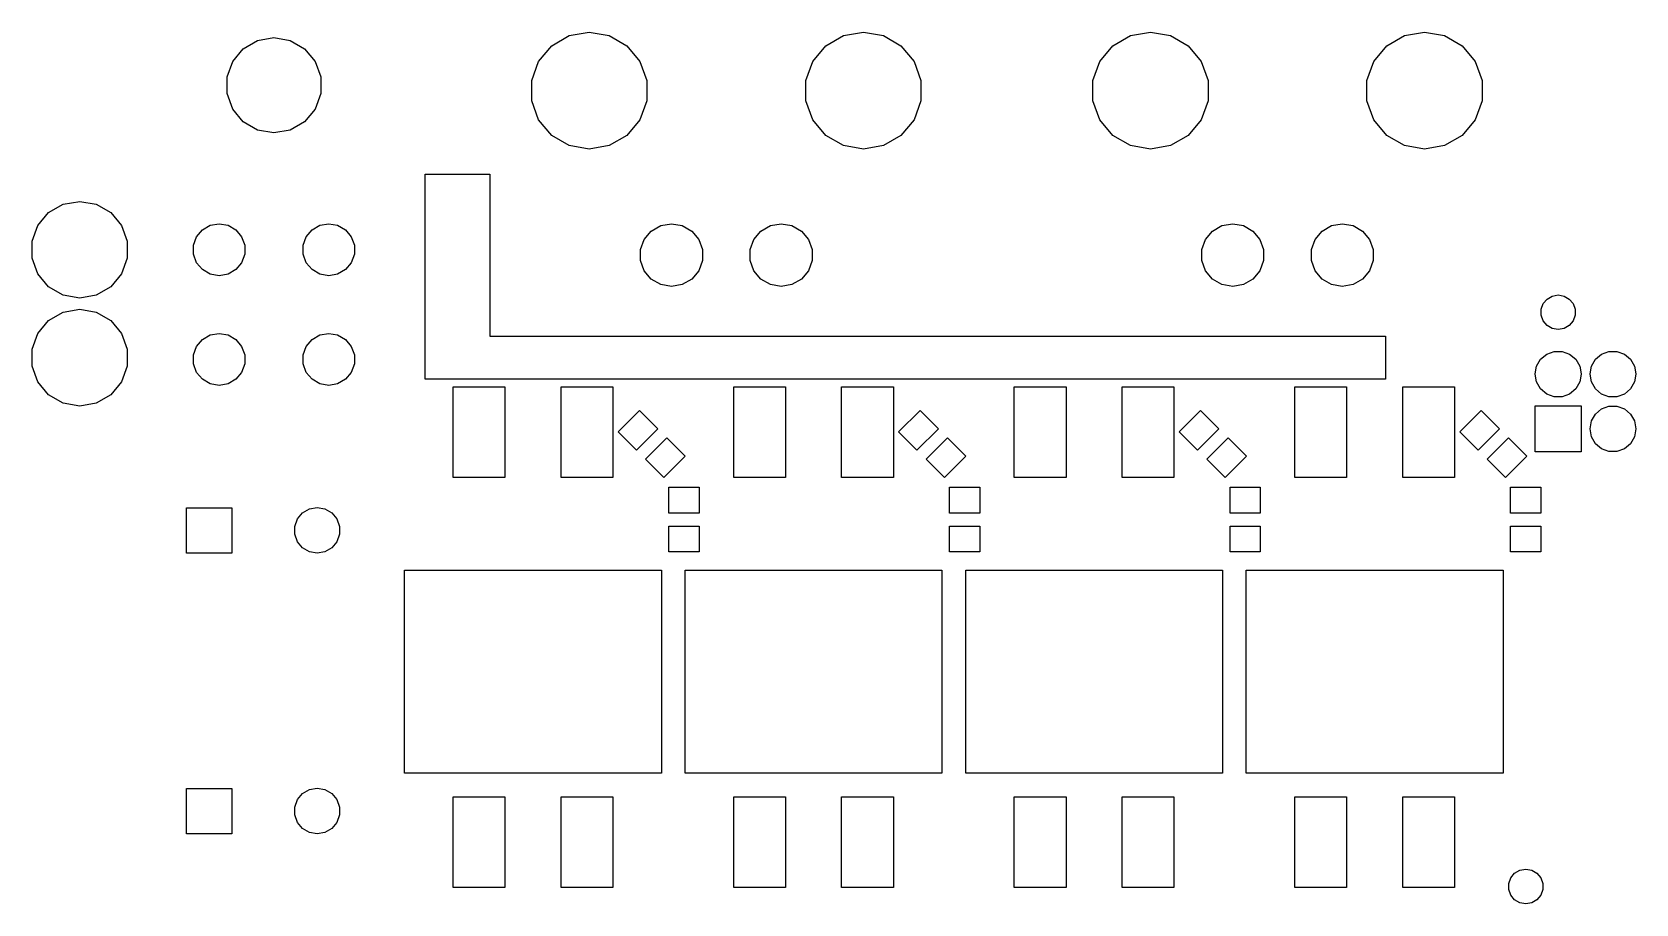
# Model space of a CAD drawing. Extents: x 0.7 to 75.7, y -92.2 to -1.9.
# Drawn here: x 1.3 to 75.6, y -42.3 to -1.9 of the extents above; entities that cross this region are included whole.
import ezdxf

# ---------------------------------------------------------------- set-up
doc = ezdxf.new("R2010")
doc.units = 0
doc.header["$MEASUREMENT"] = 0
doc.layers.add('BLACK', color=7, linetype='CONTINUOUS')

msp = doc.modelspace()

# ---------------------------------------------------------------- linework, layer by layer
at = {"layer": 'Black'}
for p, q in [((11.7447, -2.30478), (12.5, -2.1716)), ((12.5, -2.1716), (13.2553, -2.30478)), ((25.3678, -2.55378), (26.183, -2.08314)), ((26.183, -2.08314), (27.11, -1.91969)), ((27.11, -1.91969), (28.037, -2.08314)), ((28.037, -2.08314), (28.8522, -2.55378)), ((38.0678, -2.55378), (38.883, -2.08314)), ((38.883, -2.08314), (39.81, -1.91969)), ((39.81, -1.91969), (40.737, -2.08314)), ((40.737, -2.08314), (41.5522, -2.55378)), ((51.3678, -2.55378), (52.183, -2.08314)), ((52.183, -2.08314), (53.11, -1.91969)), ((53.11, -1.91969), (54.037, -2.08314)), ((54.037, -2.08314), (54.8522, -2.55378)), ((64.0678, -2.55378), (64.883, -2.08314)), ((64.883, -2.08314), (65.81, -1.91969)), ((65.81, -1.91969), (66.737, -2.08314)), ((66.737, -2.08314), (67.5522, -2.55378)), ((10.5875, -3.2758), (11.0805, -2.68826)), ((11.0805, -2.68826), (11.7447, -2.30478)), ((13.2553, -2.30478), (13.9195, -2.68826)), ((13.9195, -2.68826), (14.4125, -3.2758)), ((24.7628, -3.27484), (25.3678, -2.55378)), ((28.8522, -2.55378), (29.4572, -3.27484)), ((37.4628, -3.27484), (38.0678, -2.55378)), ((41.5522, -2.55378), (42.1572, -3.27484)), ((50.7628, -3.27484), (51.3678, -2.55378)), ((54.8522, -2.55378), (55.4572, -3.27484)), ((63.4628, -3.27484), (64.0678, -2.55378)), ((67.5522, -2.55378), (68.1572, -3.27484)), ((10.3251, -3.99652), (10.5875, -3.2758)), ((14.4125, -3.2758), (14.6749, -3.99652)), ((24.4409, -4.15936), (24.7628, -3.27484)), ((29.4572, -3.27484), (29.7791, -4.15936)), ((37.1409, -4.15936), (37.4628, -3.27484)), ((42.1572, -3.27484), (42.4791, -4.15936)), ((50.4409, -4.15936), (50.7628, -3.27484)), ((55.4572, -3.27484), (55.7791, -4.15936)), ((63.1409, -4.15936), (63.4628, -3.27484)), ((68.1572, -3.27484), (68.4791, -4.15936)), ((10.3251, -4.76349), (10.3251, -3.99652)), ((14.6749, -3.99652), (14.6749, -4.76349)), ((24.4409, -5.10064), (24.4409, -4.15936)), ((29.7791, -4.15936), (29.7791, -5.10064)), ((37.1409, -5.10064), (37.1409, -4.15936)), ((42.4791, -4.15936), (42.4791, -5.10064)), ((50.4409, -5.10064), (50.4409, -4.15936)), ((55.7791, -4.15936), (55.7791, -5.10064)), ((63.1409, -5.10064), (63.1409, -4.15936)), ((68.4791, -4.15936), (68.4791, -5.10064)), ((10.5875, -5.4842), (10.3251, -4.76349)), ((14.6749, -4.76349), (14.4125, -5.4842)), ((24.7628, -5.98516), (24.4409, -5.10064)), ((29.7791, -5.10064), (29.4572, -5.98516)), ((37.4628, -5.98516), (37.1409, -5.10064)), ((42.4791, -5.10064), (42.1572, -5.98516)), ((50.7628, -5.98516), (50.4409, -5.10064)), ((55.7791, -5.10064), (55.4572, -5.98516)), ((63.4628, -5.98516), (63.1409, -5.10064)), ((68.4791, -5.10064), (68.1572, -5.98516)), ((11.0805, -6.07174), (10.5875, -5.4842)), ((14.4125, -5.4842), (13.9195, -6.07174)), ((11.7447, -6.45522), (11.0805, -6.07174)), ((12.5, -6.5884), (11.7447, -6.45522)), ((13.2553, -6.45522), (12.5, -6.5884)), ((13.9195, -6.07174), (13.2553, -6.45522)), ((25.3678, -6.70622), (24.7628, -5.98516)), ((29.4572, -5.98516), (28.8522, -6.70622)), ((38.0678, -6.70622), (37.4628, -5.98516)), ((42.1572, -5.98516), (41.5522, -6.70622)), ((51.3678, -6.70622), (50.7628, -5.98516)), ((55.4572, -5.98516), (54.8522, -6.70622)), ((64.0678, -6.70622), (63.4628, -5.98516)), ((68.1572, -5.98516), (67.5522, -6.70622)), ((26.183, -7.17686), (25.3678, -6.70622)), ((27.11, -7.34031), (26.183, -7.17686)), ((28.037, -7.17686), (27.11, -7.34031)), ((28.8522, -6.70622), (28.037, -7.17686)), ((38.883, -7.17686), (38.0678, -6.70622)), ((39.81, -7.34031), (38.883, -7.17686)), ((40.737, -7.17686), (39.81, -7.34031)), ((41.5522, -6.70622), (40.737, -7.17686)), ((52.183, -7.17686), (51.3678, -6.70622)), ((53.11, -7.34031), (52.183, -7.17686)), ((54.037, -7.17686), (53.11, -7.34031)), ((54.8522, -6.70622), (54.037, -7.17686)), ((64.883, -7.17686), (64.0678, -6.70622)), ((65.81, -7.34031), (64.883, -7.17686)), ((66.737, -7.17686), (65.81, -7.34031)), ((67.5522, -6.70622), (66.737, -7.17686)), ((19.5, -8.513), (19.5002, -8.51188)), ((19.5, -17.987), (19.5, -8.513)), ((19.5002, -8.51074), (19.5006, -8.50967)), ((19.5002, -8.51188), (19.5002, -8.51074)), ((19.5006, -8.50967), (19.5008, -8.50855)), ((19.5008, -8.50855), (19.5014, -8.50757)), ((19.5014, -8.50757), (19.5017, -8.5065)), ((19.5017, -8.5065), (19.5025, -8.50563)), ((19.5025, -8.50563), (19.503, -8.50464)), ((19.503, -8.50464), (19.5039, -8.50391)), ((19.5039, -8.50391), (19.5046, -8.50304)), ((19.5046, -8.50304), (19.5056, -8.50247)), ((19.5056, -8.50247), (19.5065, -8.50174)), ((19.5065, -8.50174), (19.5076, -8.50135)), ((19.5076, -8.50135), (19.5086, -8.50078)), ((19.5086, -8.50078), (19.5097, -8.50059)), ((19.5097, -8.50059), (19.5107, -8.5002)), ((19.5107, -8.5002), (19.5119, -8.5002)), ((19.5119, -8.5002), (19.513, -8.5)), ((19.513, -8.5), (22.487, -8.5)), ((22.487, -8.5), (22.4881, -8.5002)), ((22.4881, -8.5002), (22.4893, -8.5002)), ((22.4893, -8.5002), (22.4903, -8.50059)), ((22.4903, -8.50059), (22.4914, -8.50078)), ((22.4914, -8.50078), (22.4924, -8.50135)), ((22.4924, -8.50135), (22.4935, -8.50174)), ((22.4935, -8.50174), (22.4944, -8.50247)), ((22.4944, -8.50247), (22.4954, -8.50304)), ((22.4954, -8.50304), (22.4961, -8.50391)), ((22.4961, -8.50391), (22.497, -8.50464)), ((22.497, -8.50464), (22.4975, -8.50563)), ((22.4975, -8.50563), (22.4983, -8.5065)), ((22.4983, -8.5065), (22.4986, -8.50757)), ((22.4986, -8.50757), (22.4992, -8.50855)), ((22.4992, -8.50855), (22.4994, -8.50967)), ((22.4994, -8.50967), (22.4998, -8.51074)), ((22.4998, -8.51074), (22.4998, -8.51188)), ((22.4998, -8.51188), (22.5, -8.513)), ((22.5, -8.513), (22.5, -15.9987)), ((1.55965, -10.8797), (2.05982, -10.2837)), ((2.05982, -10.2837), (2.73369, -9.89459)), ((2.73369, -9.89459), (3.5, -9.75947)), ((3.5, -9.75947), (4.26631, -9.89459)), ((4.26631, -9.89459), (4.94018, -10.2837)), ((4.94018, -10.2837), (5.44035, -10.8797)), ((1.29351, -11.6109), (1.55965, -10.8797)), ((5.44035, -10.8797), (5.70649, -11.6109)), ((8.9168, -11.3977), (9.18571, -11.0772)), ((9.18571, -11.0772), (9.54801, -10.8681)), ((9.54801, -10.8681), (9.96, -10.7954)), ((9.96, -10.7954), (10.372, -10.8681)), ((10.372, -10.8681), (10.7343, -11.0772)), ((10.7343, -11.0772), (11.0032, -11.3977)), ((13.9968, -11.3977), (14.2657, -11.0772)), ((14.2657, -11.0772), (14.628, -10.8681)), ((14.628, -10.8681), (15.04, -10.7954)), ((15.04, -10.7954), (15.452, -10.8681)), ((15.452, -10.8681), (15.8143, -11.0772)), ((15.8143, -11.0772), (16.0832, -11.3977)), ((29.6595, -11.5222), (29.9844, -11.135)), ((29.9844, -11.135), (30.4222, -10.8822)), ((30.4222, -10.8822), (30.92, -10.7945)), ((30.92, -10.7945), (31.4178, -10.8822)), ((31.4178, -10.8822), (31.8556, -11.135)), ((31.8556, -11.135), (32.1805, -11.5222)), ((34.7395, -11.5222), (35.0644, -11.135)), ((35.0644, -11.135), (35.5022, -10.8822)), ((35.5022, -10.8822), (36, -10.7945)), ((36, -10.7945), (36.4978, -10.8822)), ((36.4978, -10.8822), (36.9356, -11.135)), ((36.9356, -11.135), (37.2605, -11.5222)), ((55.6595, -11.5222), (55.9844, -11.135)), ((55.9844, -11.135), (56.4222, -10.8822)), ((56.4222, -10.8822), (56.92, -10.7945)), ((56.92, -10.7945), (57.4178, -10.8822)), ((57.4178, -10.8822), (57.8556, -11.135)), ((57.8556, -11.135), (58.1805, -11.5222)), ((60.7395, -11.5222), (61.0644, -11.135)), ((61.0644, -11.135), (61.5022, -10.8822)), ((61.5022, -10.8822), (62, -10.7945)), ((62, -10.7945), (62.4978, -10.8822)), ((62.4978, -10.8822), (62.9356, -11.135)), ((62.9356, -11.135), (63.2605, -11.5222)), ((1.29351, -12.3891), (1.29351, -11.6109)), ((5.70649, -11.6109), (5.70649, -12.3891)), ((8.77372, -11.7908), (8.9168, -11.3977)), ((8.77372, -12.2092), (8.77372, -11.7908)), ((11.0032, -11.3977), (11.1463, -11.7908)), ((11.1463, -11.7908), (11.1463, -12.2092)), ((13.8537, -11.7908), (13.9968, -11.3977)), ((13.8537, -12.2092), (13.8537, -11.7908)), ((16.0832, -11.3977), (16.2263, -11.7908)), ((16.2263, -11.7908), (16.2263, -12.2092)), ((29.4866, -11.9972), (29.6595, -11.5222)), ((32.1805, -11.5222), (32.3534, -11.9972)), ((34.5666, -11.9972), (34.7395, -11.5222)), ((37.2605, -11.5222), (37.4334, -11.9972)), ((55.4866, -11.9972), (55.6595, -11.5222)), ((58.1805, -11.5222), (58.3534, -11.9972)), ((60.5666, -11.9972), (60.7395, -11.5222)), ((63.2605, -11.5222), (63.4334, -11.9972)), ((1.55965, -13.1203), (1.29351, -12.3891)), ((5.70649, -12.3891), (5.44035, -13.1203)), ((8.9168, -12.6023), (8.77372, -12.2092)), ((9.18571, -12.9228), (8.9168, -12.6023)), ((11.0032, -12.6023), (10.7343, -12.9228)), ((11.1463, -12.2092), (11.0032, -12.6023)), ((13.9968, -12.6023), (13.8537, -12.2092)), ((14.2657, -12.9228), (13.9968, -12.6023)), ((16.0832, -12.6023), (15.8143, -12.9228)), ((16.2263, -12.2092), (16.0832, -12.6023)), ((29.4866, -12.5028), (29.4866, -11.9972)), ((29.6595, -12.9778), (29.4866, -12.5028)), ((32.3534, -12.5028), (32.1805, -12.9778)), ((32.3534, -11.9972), (32.3534, -12.5028)), ((34.5666, -12.5028), (34.5666, -11.9972)), ((34.7395, -12.9778), (34.5666, -12.5028)), ((37.4334, -12.5028), (37.2605, -12.9778)), ((37.4334, -11.9972), (37.4334, -12.5028)), ((55.4866, -12.5028), (55.4866, -11.9972)), ((55.6595, -12.9778), (55.4866, -12.5028)), ((58.3534, -12.5028), (58.1805, -12.9778)), ((58.3534, -11.9972), (58.3534, -12.5028)), ((60.5666, -12.5028), (60.5666, -11.9972)), ((60.7395, -12.9778), (60.5666, -12.5028)), ((63.4334, -12.5028), (63.2605, -12.9778)), ((63.4334, -11.9972), (63.4334, -12.5028)), ((2.05982, -13.7163), (1.55965, -13.1203)), ((5.44035, -13.1203), (4.94018, -13.7163)), ((9.54801, -13.1319), (9.18571, -12.9228)), ((9.96, -13.2046), (9.54801, -13.1319)), ((10.372, -13.1319), (9.96, -13.2046)), ((10.7343, -12.9228), (10.372, -13.1319)), ((14.628, -13.1319), (14.2657, -12.9228)), ((15.04, -13.2046), (14.628, -13.1319)), ((15.452, -13.1319), (15.04, -13.2046)), ((15.8143, -12.9228), (15.452, -13.1319)), ((29.9844, -13.365), (29.6595, -12.9778)), ((30.4222, -13.6178), (29.9844, -13.365)), ((31.8556, -13.365), (31.4178, -13.6178)), ((32.1805, -12.9778), (31.8556, -13.365)), ((35.0644, -13.365), (34.7395, -12.9778)), ((35.5022, -13.6178), (35.0644, -13.365)), ((36.9356, -13.365), (36.4978, -13.6178)), ((37.2605, -12.9778), (36.9356, -13.365)), ((55.9844, -13.365), (55.6595, -12.9778)), ((56.4222, -13.6178), (55.9844, -13.365)), ((57.8556, -13.365), (57.4178, -13.6178)), ((58.1805, -12.9778), (57.8556, -13.365)), ((61.0644, -13.365), (60.7395, -12.9778)), ((61.5022, -13.6178), (61.0644, -13.365)), ((62.9356, -13.365), (62.4978, -13.6178)), ((63.2605, -12.9778), (62.9356, -13.365)), ((2.73369, -14.1054), (2.05982, -13.7163)), ((3.5, -14.2405), (2.73369, -14.1054)), ((4.26631, -14.1054), (3.5, -14.2405)), ((4.94018, -13.7163), (4.26631, -14.1054)), ((30.92, -13.7055), (30.4222, -13.6178)), ((31.4178, -13.6178), (30.92, -13.7055)), ((36, -13.7055), (35.5022, -13.6178)), ((36.4978, -13.6178), (36, -13.7055)), ((56.92, -13.7055), (56.4222, -13.6178)), ((57.4178, -13.6178), (56.92, -13.7055)), ((62, -13.7055), (61.5022, -13.6178)), ((62.4978, -13.6178), (62, -13.7055)), ((71.7253, -14.1454), (72, -14.0969)), ((72, -14.0969), (72.2747, -14.1454)), ((2.73369, -14.8946), (3.5, -14.7595)), ((3.5, -14.7595), (4.26631, -14.8946)), ((71.2091, -14.7606), (71.3045, -14.4985)), ((71.2091, -15.0394), (71.2091, -14.7606)), ((71.3045, -14.4985), (71.4838, -14.2848)), ((71.4838, -14.2848), (71.7253, -14.1454)), ((72.2747, -14.1454), (72.5162, -14.2848)), ((72.5162, -14.2848), (72.6955, -14.4985)), ((72.6955, -14.4985), (72.7909, -14.7606)), ((72.7909, -14.7606), (72.7909, -15.0394)), ((1.55965, -15.8797), (2.05982, -15.2837)), ((2.05982, -15.2837), (2.73369, -14.8946)), ((4.26631, -14.8946), (4.94018, -15.2837)), ((4.94018, -15.2837), (5.44035, -15.8797)), ((71.3045, -15.3015), (71.2091, -15.0394)), ((71.4838, -15.5152), (71.3045, -15.3015)), ((71.7253, -15.6546), (71.4838, -15.5152)), ((72.5162, -15.5152), (72.2747, -15.6546)), ((72.6955, -15.3015), (72.5162, -15.5152)), ((72.7909, -15.0394), (72.6955, -15.3015)), ((1.29351, -16.6109), (1.55965, -15.8797)), ((5.44035, -15.8797), (5.70649, -16.6109)), ((8.9168, -16.4777), (9.18571, -16.1572)), ((9.18571, -16.1572), (9.54801, -15.9481)), ((9.54801, -15.9481), (9.96, -15.8754)), ((9.96, -15.8754), (10.372, -15.9481)), ((10.372, -15.9481), (10.7343, -16.1572)), ((10.7343, -16.1572), (11.0032, -16.4777)), ((13.9968, -16.4777), (14.2657, -16.1572)), ((14.2657, -16.1572), (14.628, -15.9481)), ((14.628, -15.9481), (15.04, -15.8754)), ((15.04, -15.8754), (15.452, -15.9481)), ((15.452, -15.9481), (15.8143, -16.1572)), ((15.8143, -16.1572), (16.0832, -16.4777)), ((22.5, -15.9987), (22.5002, -15.9998)), ((22.5002, -15.9998), (22.5012, -16)), ((22.5012, -16), (63.987, -16)), ((63.987, -16), (63.9881, -16.0002)), ((63.9881, -16.0002), (63.9893, -16.0002)), ((63.9893, -16.0002), (63.9903, -16.0006)), ((63.9903, -16.0006), (63.9914, -16.0008)), ((63.9914, -16.0008), (63.9924, -16.0014)), ((63.9924, -16.0014), (63.9935, -16.0017)), ((63.9935, -16.0017), (63.9944, -16.0025)), ((63.9944, -16.0025), (63.9954, -16.003)), ((63.9954, -16.003), (63.9961, -16.0039)), ((63.9961, -16.0039), (63.997, -16.0046)), ((63.997, -16.0046), (63.9975, -16.0056)), ((63.9975, -16.0056), (63.9983, -16.0065)), ((63.9983, -16.0065), (63.9986, -16.0076)), ((63.9986, -16.0076), (63.9992, -16.0086)), ((63.9992, -16.0086), (63.9994, -16.0097)), ((63.9994, -16.0097), (63.9998, -16.0107)), ((63.9998, -16.0107), (63.9998, -16.0119)), ((63.9998, -16.0119), (64, -16.013)), ((64, -16.013), (64, -17.987)), ((72, -15.7031), (71.7253, -15.6546)), ((72.2747, -15.6546), (72, -15.7031)), ((1.29351, -17.3891), (1.29351, -16.6109)), ((5.70649, -16.6109), (5.70649, -17.3891)), ((8.77372, -16.8708), (8.9168, -16.4777)), ((8.77372, -17.2892), (8.77372, -16.8708)), ((11.0032, -16.4777), (11.1463, -16.8708)), ((11.1463, -16.8708), (11.1463, -17.2892)), ((13.8537, -16.8708), (13.9968, -16.4777)), ((13.8537, -17.2892), (13.8537, -16.8708)), ((16.0832, -16.4777), (16.2263, -16.8708)), ((16.2263, -16.8708), (16.2263, -17.2892)), ((71.0005, -17.3922), (71.1852, -17.0723)), ((71.1852, -17.0723), (71.4682, -16.8348)), ((71.4682, -16.8348), (71.8153, -16.7085)), ((71.8153, -16.7085), (72.1847, -16.7085)), ((72.1847, -16.7085), (72.5318, -16.8348)), ((72.5318, -16.8348), (72.8148, -17.0723)), ((72.8148, -17.0723), (72.9995, -17.3922)), ((73.5405, -17.3922), (73.7252, -17.0723)), ((73.7252, -17.0723), (74.0082, -16.8348)), ((74.0082, -16.8348), (74.3553, -16.7085)), ((74.3553, -16.7085), (74.7247, -16.7085)), ((74.7247, -16.7085), (75.0718, -16.8348)), ((75.0718, -16.8348), (75.3548, -17.0723)), ((75.3548, -17.0723), (75.5395, -17.3922)), ((1.55965, -18.1203), (1.29351, -17.3891)), ((5.70649, -17.3891), (5.44035, -18.1203)), ((8.9168, -17.6823), (8.77372, -17.2892)), ((9.18571, -18.0028), (8.9168, -17.6823)), ((11.0032, -17.6823), (10.7343, -18.0028)), ((11.1463, -17.2892), (11.0032, -17.6823)), ((13.9968, -17.6823), (13.8537, -17.2892)), ((14.2657, -18.0028), (13.9968, -17.6823)), ((16.0832, -17.6823), (15.8143, -18.0028)), ((16.2263, -17.2892), (16.0832, -17.6823)), ((70.9364, -17.7559), (71.0005, -17.3922)), ((70.9364, -17.7641), (70.9364, -17.7559)), ((71.0005, -18.1278), (70.9364, -17.7641)), ((72.9995, -17.3922), (73.0636, -17.7559)), ((73.0636, -17.7641), (72.9995, -18.1278)), ((73.0636, -17.7559), (73.0636, -17.7641)), ((73.4764, -17.7559), (73.5405, -17.3922)), ((73.4764, -17.7641), (73.4764, -17.7559)), ((73.5405, -18.1278), (73.4764, -17.7641)), ((75.5395, -17.3922), (75.6036, -17.7559)), ((75.6036, -17.7641), (75.5395, -18.1278)), ((75.6036, -17.7559), (75.6036, -17.7641)), ((2.05982, -18.7163), (1.55965, -18.1203)), ((5.44035, -18.1203), (4.94018, -18.7163)), ((9.54801, -18.2119), (9.18571, -18.0028)), ((9.96, -18.2846), (9.54801, -18.2119)), ((10.372, -18.2119), (9.96, -18.2846)), ((10.7343, -18.0028), (10.372, -18.2119)), ((14.628, -18.2119), (14.2657, -18.0028)), ((15.04, -18.2846), (14.628, -18.2119)), ((15.452, -18.2119), (15.04, -18.2846)), ((15.8143, -18.0028), (15.452, -18.2119)), ((19.5002, -17.9881), (19.5, -17.987)), ((19.5002, -17.9893), (19.5002, -17.9881)), ((19.5006, -17.9903), (19.5002, -17.9893)), ((19.5008, -17.9914), (19.5006, -17.9903)), ((19.5014, -17.9924), (19.5008, -17.9914)), ((19.5017, -17.9935), (19.5014, -17.9924)), ((19.5025, -17.9944), (19.5017, -17.9935)), ((19.503, -17.9954), (19.5025, -17.9944)), ((19.5039, -17.9961), (19.503, -17.9954)), ((19.5046, -17.997), (19.5039, -17.9961)), ((19.5056, -17.9975), (19.5046, -17.997)), ((19.5065, -17.9983), (19.5056, -17.9975)), ((19.5076, -17.9986), (19.5065, -17.9983)), ((19.5086, -17.9992), (19.5076, -17.9986)), ((19.5097, -17.9994), (19.5086, -17.9992)), ((19.5107, -17.9998), (19.5097, -17.9994)), ((19.5119, -17.9998), (19.5107, -17.9998)), ((19.513, -18), (19.5119, -17.9998)), ((63.987, -18), (19.513, -18)), ((20.8011, -22.55), (20.8011, -18.3502)), ((20.8011, -18.3502), (23.2001, -18.3502)), ((23.2001, -18.3502), (23.2001, -22.55)), ((25.7999, -22.55), (25.7999, -18.3502)), ((25.7999, -18.3502), (28.1989, -18.3502)), ((28.1989, -18.3502), (28.1989, -22.55)), ((33.8011, -22.55), (33.8011, -18.3502)), ((33.8011, -18.3502), (36.2001, -18.3502)), ((36.2001, -18.3502), (36.2001, -22.55)), ((38.7999, -22.55), (38.7999, -18.3502)), ((38.7999, -18.3502), (41.1989, -18.3502)), ((41.1989, -18.3502), (41.1989, -22.55)), ((46.8011, -22.55), (46.8011, -18.3502)), ((46.8011, -18.3502), (49.2001, -18.3502)), ((49.2001, -18.3502), (49.2001, -22.55)), ((51.7999, -22.55), (51.7999, -18.3502)), ((51.7999, -18.3502), (54.1989, -18.3502)), ((54.1989, -18.3502), (54.1989, -22.55)), ((59.8011, -22.55), (59.8011, -18.3502)), ((59.8011, -18.3502), (62.2001, -18.3502)), ((62.2001, -18.3502), (62.2001, -22.55)), ((63.9881, -17.9998), (63.987, -18)), ((63.9893, -17.9998), (63.9881, -17.9998)), ((63.9903, -17.9994), (63.9893, -17.9998)), ((63.9914, -17.9992), (63.9903, -17.9994)), ((63.9924, -17.9986), (63.9914, -17.9992)), ((63.9935, -17.9983), (63.9924, -17.9986)), ((63.9944, -17.9975), (63.9935, -17.9983)), ((63.9954, -17.997), (63.9944, -17.9975)), ((63.9961, -17.9961), (63.9954, -17.997)), ((63.997, -17.9954), (63.9961, -17.9961)), ((63.9975, -17.9944), (63.997, -17.9954)), ((63.9983, -17.9935), (63.9975, -17.9944)), ((63.9986, -17.9924), (63.9983, -17.9935)), ((63.9992, -17.9914), (63.9986, -17.9924)), ((63.9994, -17.9903), (63.9992, -17.9914)), ((63.9998, -17.9893), (63.9994, -17.9903)), ((64, -17.987), (63.9998, -17.9881)), ((63.9998, -17.9881), (63.9998, -17.9893)), ((64.7999, -22.55), (64.7999, -18.3502)), ((64.7999, -18.3502), (67.1988, -18.3502)), ((67.1988, -18.3502), (67.1988, -22.55)), ((71.1852, -18.4477), (71.0005, -18.1278)), ((71.4682, -18.6852), (71.1852, -18.4477)), ((72.8148, -18.4477), (72.5318, -18.6852)), ((72.9995, -18.1278), (72.8148, -18.4477)), ((73.7252, -18.4477), (73.5405, -18.1278)), ((74.0082, -18.6852), (73.7252, -18.4477)), ((75.3548, -18.4477), (75.0718, -18.6852)), ((75.5395, -18.1278), (75.3548, -18.4477)), ((2.73369, -19.1054), (2.05982, -18.7163)), ((3.5, -19.2405), (2.73369, -19.1054)), ((4.26631, -19.1054), (3.5, -19.2405)), ((4.94018, -18.7163), (4.26631, -19.1054)), ((70.9364, -21.3636), (70.9364, -19.2364)), ((70.9364, -19.2364), (73.0636, -19.2364)), ((71.8153, -18.8115), (71.4682, -18.6852)), ((72.1847, -18.8115), (71.8153, -18.8115)), ((72.5318, -18.6852), (72.1847, -18.8115)), ((73.0636, -19.2364), (73.0636, -21.3636)), ((74.3553, -18.8115), (74.0082, -18.6852)), ((74.0082, -19.3748), (74.3553, -19.2485)), ((74.7247, -18.8115), (74.3553, -18.8115)), ((74.3553, -19.2485), (74.7247, -19.2485)), ((75.0718, -18.6852), (74.7247, -18.8115)), ((74.7247, -19.2485), (75.0718, -19.3748)), ((28.4444, -20.4343), (29.4343, -19.4444)), ((29.4343, -19.4444), (30.2828, -20.2929)), ((41.4444, -20.4343), (42.4343, -19.4444)), ((42.4343, -19.4444), (43.2828, -20.2929)), ((54.4444, -20.4343), (55.4343, -19.4444)), ((55.4343, -19.4444), (56.2828, -20.2929)), ((67.4444, -20.4343), (68.4343, -19.4444)), ((68.4343, -19.4444), (69.2828, -20.2929)), ((73.4764, -20.2959), (73.5405, -19.9322)), ((73.5405, -19.9322), (73.7252, -19.6123)), ((73.7252, -19.6123), (74.0082, -19.3748)), ((75.0718, -19.3748), (75.3548, -19.6123)), ((75.3548, -19.6123), (75.5395, -19.9322)), ((75.5395, -19.9322), (75.6036, -20.2959)), ((29.2929, -21.2828), (28.4444, -20.4343)), ((30.2828, -20.2929), (29.2929, -21.2828)), ((29.7172, -21.7071), (30.7071, -20.7172)), ((30.7071, -20.7172), (31.5556, -21.5657)), ((42.2929, -21.2828), (41.4444, -20.4343)), ((43.2828, -20.2929), (42.2929, -21.2828)), ((42.7172, -21.7071), (43.7071, -20.7172)), ((43.7071, -20.7172), (44.5556, -21.5657)), ((55.2929, -21.2828), (54.4444, -20.4343)), ((56.2828, -20.2929), (55.2929, -21.2828)), ((55.7172, -21.7071), (56.7071, -20.7172)), ((56.7071, -20.7172), (57.5556, -21.5657)), ((68.2929, -21.2828), (67.4444, -20.4343)), ((69.2828, -20.2929), (68.2929, -21.2828)), ((68.7172, -21.7071), (69.7071, -20.7172)), ((69.7071, -20.7172), (70.5556, -21.5657)), ((73.4764, -20.3041), (73.4764, -20.2959)), ((73.5405, -20.6678), (73.4764, -20.3041)), ((73.7252, -20.9877), (73.5405, -20.6678)), ((75.5395, -20.6678), (75.3548, -20.9877)), ((75.6036, -20.3041), (75.5395, -20.6678)), ((75.6036, -20.2959), (75.6036, -20.3041)), ((73.0636, -21.3636), (70.9364, -21.3636)), ((74.0082, -21.2252), (73.7252, -20.9877)), ((74.3553, -21.3515), (74.0082, -21.2252)), ((74.7247, -21.3515), (74.3553, -21.3515)), ((75.0718, -21.2252), (74.7247, -21.3515)), ((75.3548, -20.9877), (75.0718, -21.2252)), ((30.5657, -22.5556), (29.7172, -21.7071)), ((31.5556, -21.5657), (30.5657, -22.5556)), ((43.5657, -22.5556), (42.7172, -21.7071)), ((44.5556, -21.5657), (43.5657, -22.5556)), ((56.5657, -22.5556), (55.7172, -21.7071)), ((57.5556, -21.5657), (56.5657, -22.5556)), ((69.5657, -22.5556), (68.7172, -21.7071)), ((70.5556, -21.5657), (69.5657, -22.5556)), ((23.2001, -22.55), (20.8011, -22.55)), ((28.1989, -22.55), (25.7999, -22.55)), ((30.8, -24.2), (30.8, -23)), ((30.8, -23), (32.2, -23)), ((32.2, -23), (32.2, -24.2)), ((36.2001, -22.55), (33.8011, -22.55)), ((41.1989, -22.55), (38.7999, -22.55)), ((43.8, -24.2), (43.8, -23)), ((43.8, -23), (45.2, -23)), ((45.2, -23), (45.2, -24.2)), ((49.2001, -22.55), (46.8011, -22.55)), ((54.1989, -22.55), (51.7999, -22.55)), ((56.8, -24.2), (56.8, -23)), ((56.8, -23), (58.2, -23)), ((58.2, -23), (58.2, -24.2)), ((62.2001, -22.55), (59.8011, -22.55)), ((67.1988, -22.55), (64.7999, -22.55)), ((69.8, -24.2), (69.8, -23)), ((69.8, -23), (71.2, -23)), ((71.2, -23), (71.2, -24.2)), ((8.45, -26.05), (8.45, -23.95)), ((8.45, -23.95), (10.55, -23.95)), ((10.55, -23.95), (10.55, -26.05)), ((13.462, -24.817), (13.5872, -24.473)), ((13.5872, -24.473), (13.8225, -24.1926)), ((13.8225, -24.1926), (14.1395, -24.0096)), ((14.1395, -24.0096), (14.5, -23.946)), ((14.5, -23.946), (14.8605, -24.0096)), ((14.8605, -24.0096), (15.1775, -24.1926)), ((15.1775, -24.1926), (15.4128, -24.473)), ((15.4128, -24.473), (15.538, -24.817)), ((32.2, -24.2), (30.8, -24.2)), ((45.2, -24.2), (43.8, -24.2)), ((58.2, -24.2), (56.8, -24.2)), ((71.2, -24.2), (69.8, -24.2)), ((13.462, -25.183), (13.462, -24.817)), ((13.5872, -25.527), (13.462, -25.183)), ((15.538, -25.183), (15.4128, -25.527)), ((15.538, -24.817), (15.538, -25.183)), ((30.8, -26), (30.8, -24.8)), ((30.8, -24.8), (32.2, -24.8)), ((32.2, -24.8), (32.2, -26)), ((43.8, -26), (43.8, -24.8)), ((43.8, -24.8), (45.2, -24.8)), ((45.2, -24.8), (45.2, -26)), ((56.8, -26), (56.8, -24.8)), ((56.8, -24.8), (58.2, -24.8)), ((58.2, -24.8), (58.2, -26)), ((69.8, -26), (69.8, -24.8)), ((69.8, -24.8), (71.2, -24.8)), ((71.2, -24.8), (71.2, -26)), ((13.8225, -25.8074), (13.5872, -25.527)), ((14.1395, -25.9904), (13.8225, -25.8074)), ((14.5, -26.054), (14.1395, -25.9904)), ((14.8605, -25.9904), (14.5, -26.054)), ((15.1775, -25.8074), (14.8605, -25.9904)), ((15.4128, -25.527), (15.1775, -25.8074)), ((32.2, -26), (30.8, -26)), ((45.2, -26), (43.8, -26)), ((58.2, -26), (56.8, -26)), ((71.2, -26), (69.8, -26)), ((10.55, -26.05), (8.45, -26.05)), ((18.5494, -36.2495), (18.5494, -26.8503)), ((18.5494, -26.8503), (30.4506, -26.8503)), ((30.4506, -26.8503), (30.4506, -36.2495)), ((31.5494, -36.2495), (31.5494, -26.8503)), ((31.5494, -26.8503), (43.4506, -26.8503)), ((43.4506, -26.8503), (43.4506, -36.2495)), ((44.5494, -36.2495), (44.5494, -26.8503)), ((44.5494, -26.8503), (56.4506, -26.8503)), ((56.4506, -26.8503), (56.4506, -36.2495)), ((57.5494, -36.2495), (57.5494, -26.8503)), ((57.5494, -26.8503), (69.4506, -26.8503)), ((69.4506, -26.8503), (69.4506, -36.2495)), ((30.4506, -36.2495), (18.5494, -36.2495)), ((43.4506, -36.2495), (31.5494, -36.2495)), ((56.4506, -36.2495), (44.5494, -36.2495)), ((69.4506, -36.2495), (57.5494, -36.2495)), ((8.45, -39.05), (8.45, -36.95)), ((8.45, -36.95), (10.55, -36.95)), ((10.55, -36.95), (10.55, -39.05)), ((13.8225, -37.1926), (14.1395, -37.0096)), ((14.1395, -37.0096), (14.5, -36.946)), ((14.5, -36.946), (14.8605, -37.0096)), ((14.8605, -37.0096), (15.1775, -37.1926)), ((13.462, -37.817), (13.5872, -37.473)), ((13.462, -38.183), (13.462, -37.817)), ((13.5872, -37.473), (13.8225, -37.1926)), ((15.1775, -37.1926), (15.4128, -37.473)), ((15.4128, -37.473), (15.538, -37.817)), ((15.538, -37.817), (15.538, -38.183)), ((20.8011, -41.55), (20.8011, -37.3502)), ((20.8011, -37.3502), (23.2001, -37.3502)), ((23.2001, -37.3502), (23.2001, -41.55)), ((25.7999, -41.55), (25.7999, -37.3502)), ((25.7999, -37.3502), (28.1989, -37.3502)), ((28.1989, -37.3502), (28.1989, -41.55)), ((33.8011, -41.55), (33.8011, -37.3502)), ((33.8011, -37.3502), (36.2001, -37.3502)), ((36.2001, -37.3502), (36.2001, -41.55)), ((38.7999, -41.55), (38.7999, -37.3502)), ((38.7999, -37.3502), (41.1989, -37.3502)), ((41.1989, -37.3502), (41.1989, -41.55)), ((46.8011, -41.55), (46.8011, -37.3502)), ((46.8011, -37.3502), (49.2001, -37.3502)), ((49.2001, -37.3502), (49.2001, -41.55)), ((51.7999, -41.55), (51.7999, -37.3502)), ((51.7999, -37.3502), (54.1989, -37.3502)), ((54.1989, -37.3502), (54.1989, -41.55)), ((59.8011, -41.55), (59.8011, -37.3502)), ((59.8011, -37.3502), (62.2001, -37.3502)), ((62.2001, -37.3502), (62.2001, -41.55)), ((64.7999, -41.55), (64.7999, -37.3502)), ((64.7999, -37.3502), (67.1988, -37.3502)), ((67.1988, -37.3502), (67.1988, -41.55)), ((13.5872, -38.527), (13.462, -38.183)), ((13.8225, -38.8074), (13.5872, -38.527)), ((15.4128, -38.527), (15.1775, -38.8074)), ((15.538, -38.183), (15.4128, -38.527)), ((10.55, -39.05), (8.45, -39.05)), ((14.1395, -38.9904), (13.8225, -38.8074)), ((14.5, -39.054), (14.1395, -38.9904)), ((14.8605, -38.9904), (14.5, -39.054)), ((15.1775, -38.8074), (14.8605, -38.9904)), ((69.9838, -40.8848), (70.2253, -40.7454)), ((70.2253, -40.7454), (70.5, -40.6969)), ((70.5, -40.6969), (70.7747, -40.7454)), ((70.7747, -40.7454), (71.0162, -40.8848)), ((23.2001, -41.55), (20.8011, -41.55)), ((28.1989, -41.55), (25.7999, -41.55)), ((36.2001, -41.55), (33.8011, -41.55)), ((41.1989, -41.55), (38.7999, -41.55)), ((49.2001, -41.55), (46.8011, -41.55)), ((54.1989, -41.55), (51.7999, -41.55)), ((62.2001, -41.55), (59.8011, -41.55)), ((67.1988, -41.55), (64.7999, -41.55)), ((69.7091, -41.3606), (69.8045, -41.0985)), ((69.7091, -41.6394), (69.7091, -41.3606)), ((69.8045, -41.0985), (69.9838, -40.8848)), ((71.0162, -40.8848), (71.1955, -41.0985)), ((71.1955, -41.0985), (71.2909, -41.3606)), ((71.2909, -41.3606), (71.2909, -41.6394)), ((69.8045, -41.9015), (69.7091, -41.6394)), ((69.9838, -42.1152), (69.8045, -41.9015)), ((70.2253, -42.2546), (69.9838, -42.1152)), ((70.5, -42.3031), (70.2253, -42.2546)), ((70.7747, -42.2546), (70.5, -42.3031)), ((71.0162, -42.1152), (70.7747, -42.2546)), ((71.1955, -41.9015), (71.0162, -42.1152)), ((71.2909, -41.6394), (71.1955, -41.9015))]:
    msp.add_line(p, q, dxfattribs=at)

doc.saveas('drawing.dxf')
